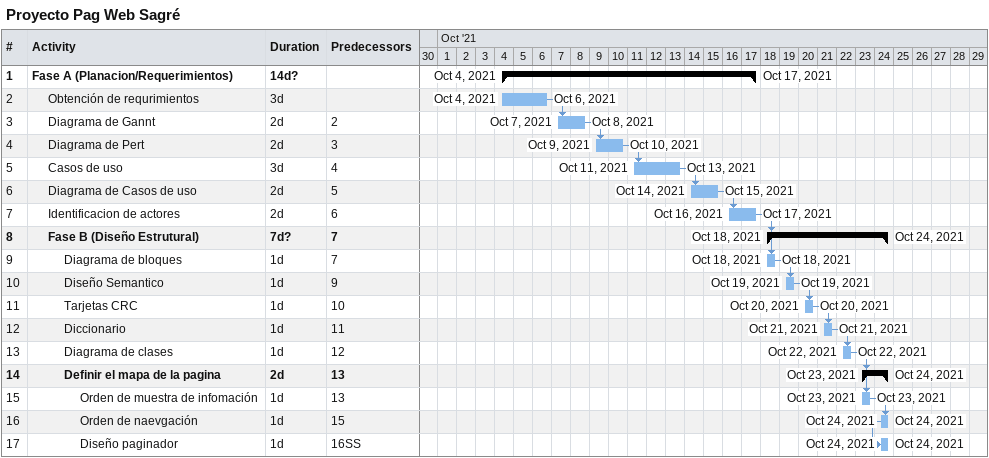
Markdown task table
Proyecto Pag Web Sagré

| ID | Level | Task | Duration | Start | Finish | Predecessors |
|---|---|---|---|---|---|---|
| 1 | 1 | **Fase A (Planacion/Requerimientos)** | 14d? | 2021-10-04 | 2021-10-17 |  |
| 2 | 2 | Obtención de requrimientos | 3d | 2021-10-04 | 2021-10-06 |  |
| 3 | 2 | Diagrama de Gannt | 2d | 2021-10-07 | 2021-10-08 | 2 |
| 4 | 2 | Diagrama de Pert | 2d | 2021-10-09 | 2021-10-10 | 3 |
| 5 | 2 | Casos de uso | 3d | 2021-10-11 | 2021-10-13 | 4 |
| 6 | 2 | Diagrama de Casos de uso | 2d | 2021-10-14 | 2021-10-15 | 5 |
| 7 | 2 | Identificacion de actores | 2d | 2021-10-16 | 2021-10-17 | 6 |
| 8 | 2 | **Fase B (Diseño Estrutural)** | 7d? | 2021-10-18 | 2021-10-24 | 7 |
| 9 | 3 | Diagrama de bloques | 1d | 2021-10-18 | 2021-10-18 | 7 |
| 10 | 3 | Diseño Semantico | 1d | 2021-10-19 | 2021-10-19 | 9 |
| 11 | 3 | Tarjetas CRC | 1d | 2021-10-20 | 2021-10-20 | 10 |
| 12 | 3 | Diccionario | 1d | 2021-10-21 | 2021-10-21 | 11 |
| 13 | 3 | Diagrama de clases | 1d | 2021-10-22 | 2021-10-22 | 12 |
| 14 | 3 | **Definir el mapa de la pagina** | 2d | 2021-10-23 | 2021-10-24 | 13 |
| 15 | 4 | Orden de muestra de infomación | 1d | 2021-10-23 | 2021-10-23 | 13 |
| 16 | 4 | Orden de naevgación | 1d | 2021-10-24 | 2021-10-24 | 15 |
| 17 | 4 | Diseño paginador | 1d | 2021-10-24 | 2021-10-24 | 16SS |
